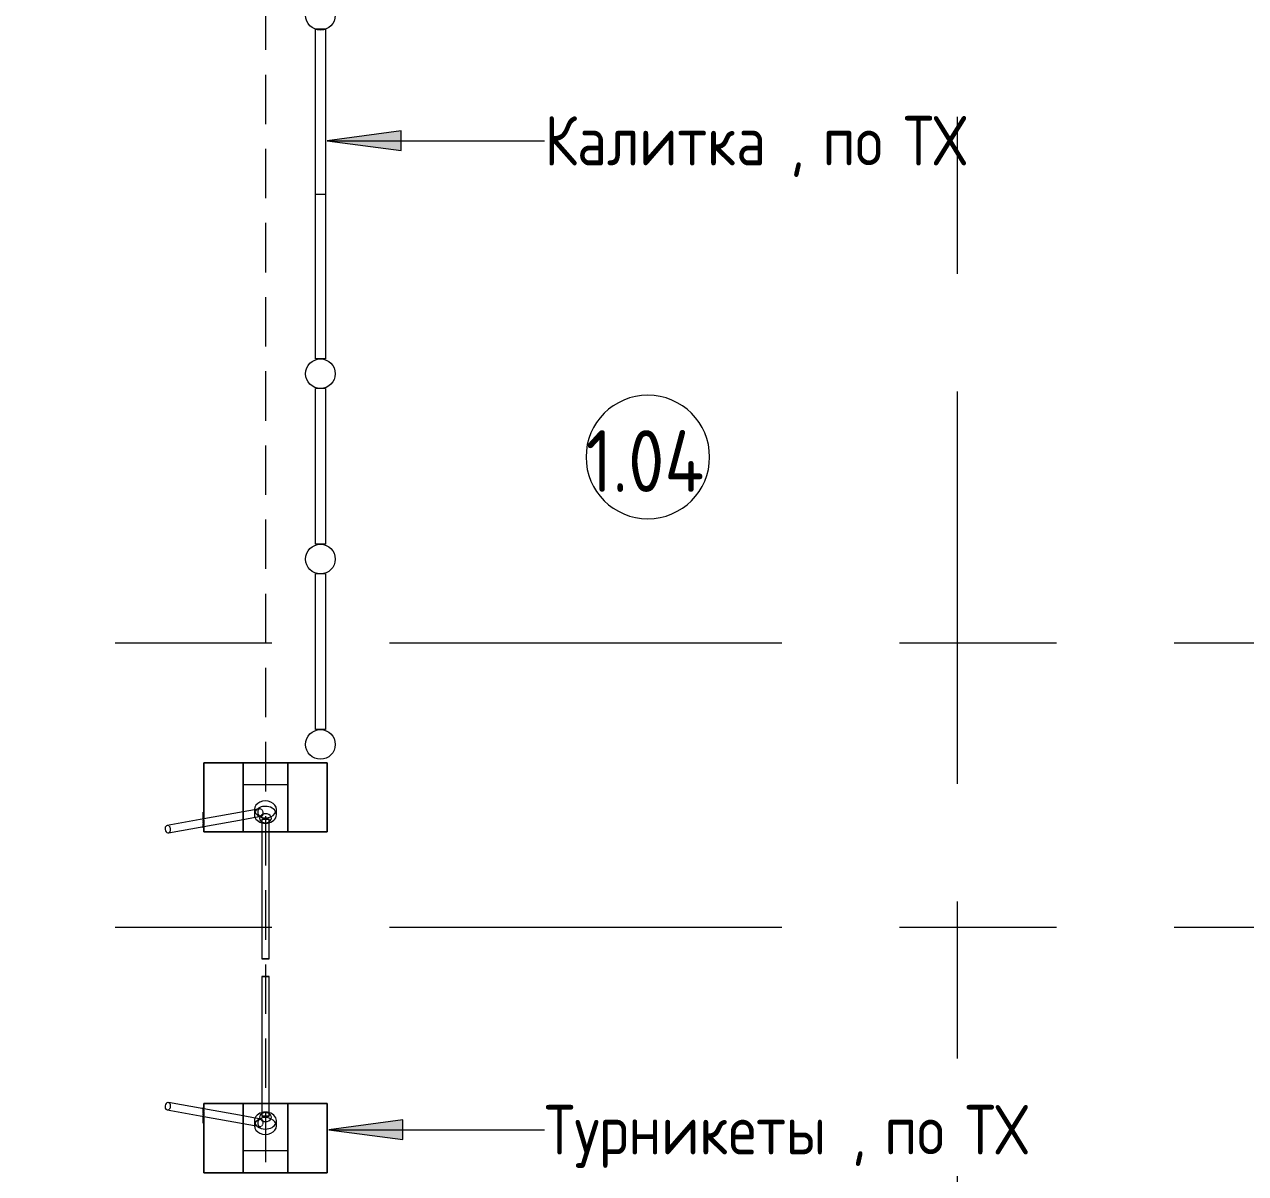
# Model space of a CAD drawing. Header units: millimetres. Extents: x -3724 to 231642, y -8553 to 29017.
# Drawn here: x 8735 to 13676, y 16003 to 20652 of the extents above; entities that cross this region are included whole.
import ezdxf

# ---------------------------------------------------------------- set-up
doc = ezdxf.new("R2010")
doc.units = ezdxf.units.MM
doc.linetypes.add('ADSK_Штрих_ш2 п1', pattern=[300, 200, -100])
doc.linetypes.add('Осевая', pattern=[3175, 635, -476.25, 1587.5, -476.25])
for name, color, linetype, lineweight in [('A-AREA-IDEN', 7, 'Continuous', 9), ('A-DETL', 7, 'Continuous', 9), ('A-DETL-1', 7, 'ADSK_Штрих_ш2 п1', 9), ('A-GENM', 7, 'Continuous', 9), ('I-WALL', 7, 'Continuous', 9), ('Оси-2', 7, 'Осевая', 9)]:
    doc.layers.add(name, color=color, linetype=linetype, lineweight=lineweight)
doc.layers.add('G-ANNO-TEXT-2', color=7, linetype='Continuous', lineweight=9, true_color=0x3c3c3c)
doc.layers.add('M-EQPM-1', color=7, linetype='Continuous', lineweight=9, true_color=0xb2b2b2)
doc.styles.add('GOST Common_1', font='GOST_Common.ttf', dxfattribs={"width": 0.9, "height": 250})
doc.styles.add('GOST Common_3', font='GOST_Common.ttf', dxfattribs={"width": 0.9, "height": 200})

# ---------------------------------------------------------------- blocks, each defined once
blk = doc.blocks.new('Gotschlich_Турникет-трипод_Тумбовый_Modul_Cross _R18 - Modul Cross 2-Arm-31992132-План расстановки мебели и оборудования 1 этажа в осях 1-12')
at = {"layer": 'A-GENM'}
for p, q in [((83.1, -250), (86.2, -250)), ((86.2, -250), (87.7, -250)), ((91.3, -250), (90.7, -250)), ((93, -250), (91.5, -250)), ((91.5, -250), (93, -250))]:
    blk.add_line(p, q, dxfattribs=at)
at = {"layer": 'M-EQPM-1'}
for p, q in [((-140, 250), (-140, 90)), ((-140, 90), (-140, 250)), ((-140, 250), (140, 250)), ((140, 250), (-140, 250)), ((140, 250), (140, 90)), ((140, 90), (140, 250)), ((-50.7, 90), (-140, 90)), ((-140, 90), (140, 90)), ((-140, 90), (-140, -90)), ((-140, 90), (-140, -90)), ((-140, -90), (-140, 90)), ((-140, 90), (-140, -90)), ((-140, 90), (140, 90)), ((-140, 90), (140, 90)), ((-140, -90), (-140, 90)), ((-140, 90), (-140, -90)), ((-140, 90), (140, 90)), ((-140, 90), (140, 90)), ((-140, 90), (140, 90)), ((-140, 90), (140, 90)), ((140, 90), (-50.7, 90)), ((-50.7, 90), (-50.7, -90)), ((140, -90), (140, 90)), ((140, -90), (140, 90)), ((140, 90), (140, -90)), ((140, -90), (140, 90)), ((140, 90), (140, -90)), ((70.8, 44.5), (49, 44.5)), ((94.8, 15), (88.7, 15)), ((140, 15), (94.8, 15)), ((653.7, 15), (140, 15)), ((47.1, -22.8), (50.9, -43.8)), ((49, -44.5), (70.8, -44.5)), ((51, -44.3), (59.1, -90)), ((80.4, -38.5), (76.7, -17.5)), ((80.9, -41), (80.5, -39.3)), ((89.6, -89.9), (80.9, -41)), ((88.7, -15), (94.8, -15)), ((94.8, -15), (140, -15)), ((140, -15), (653.7, -15)), ((140, -90), (-140, -90)), ((-140, -90), (-50.7, -90)), ((-140, -90), (140, -90)), ((140, -90), (-140, -90)), ((-140, -90), (140, -90)), ((140, -90), (-140, -90)), ((-140, -250), (-140, -90)), ((-140, -90), (-140, -250)), ((-140, -90), (59.2, -90)), ((-140, -90), (140, -90)), ((-50.7, -90), (140, -90)), ((59.1, -90), (87.7, -250)), ((60, -90), (61.5, -90)), ((61.8, -90), (64, -90)), ((64.5, -90), (67.3, -90)), ((67.8, -90), (71, -90)), ((71.6, -90), (74.9, -90)), ((75.6, -90), (78.8, -90)), ((79.4, -90), (82.4, -90)), ((83, -90), (85.4, -90)), ((85.9, -90), (87.7, -90)), ((118.2, -250), (89.6, -90)), ((89.6, -90), (140, -90)), ((140, -250), (140, -90)), ((140, -90), (140, -250)), ((-140, -250), (60.8, -250)), ((140, -250), (-140, -250)), ((62.5, -250), (60.8, -250)), ((60.8, -250), (63.6, -250)), ((60.8, -250), (60.8, -252)), ((60.8, -250), (62.5, -250)), ((63.6, -252), (60.8, -252)), ((60.8, -252), (62.5, -252)), ((62.5, -250), (62.5, -252)), ((64.9, -250), (63.6, -250)), ((63.6, -250), (65.8, -250)), ((65.8, -250), (63.6, -250)), ((63.6, -250), (65.8, -250)), ((63.6, -250), (63.6, -252)), ((65.8, -252), (63.6, -252)), ((63.6, -252), (65.8, -252)), ((65.8, -252), (63.6, -252)), ((63.6, -252), (64.9, -252)), ((65.8, -250), (63.9, -250)), ((63.9, -250), (65.6, -250)), ((63.9, -250), (63.9, -252)), ((65.6, -252), (63.9, -252)), ((63.9, -252), (65.8, -252)), ((65.7, -250), (64.5, -250)), ((64.5, -250), (65.8, -250)), ((64.5, -250), (64.5, -252)), ((64.5, -250), (65.8, -250)), ((65.8, -252), (64.5, -252)), ((64.5, -252), (65.7, -252)), ((65.6, -250), (64.9, -250)), ((64.9, -250), (64.9, -252)), ((64.9, -252), (65.6, -252)), ((65.6, -250), (65.7, -250)), ((66.4, -250), (65.6, -250)), ((65.7, -252), (65.6, -252)), ((65.6, -252), (66.4, -252)), ((65.7, -250), (67.2, -250)), ((65.7, -250), (65.7, -252)), ((67.2, -252), (65.7, -252)), ((67.2, -250), (65.8, -250)), ((67.2, -250), (65.8, -250)), ((65.8, -250), (67.2, -250)), ((65.8, -250), (67.2, -250)), ((67.2, -250), (65.8, -250)), ((65.8, -250), (78.2, -250)), ((65.8, -250), (65.8, -252)), ((65.8, -250), (67.2, -250)), ((67.2, -252), (65.8, -252)), ((65.8, -252), (67.2, -252)), ((65.8, -252), (67.2, -252)), ((78.2, -252), (65.8, -252)), ((65.8, -252), (67.2, -252)), ((67.2, -252), (65.8, -252)), ((78.2, -250), (66.4, -250)), ((66.4, -252), (78.2, -252)), ((68.9, -250), (67.2, -250)), ((67.2, -250), (78.2, -250)), ((73, -250), (67.2, -250)), ((67.2, -250), (73, -250)), ((67.2, -250), (67.2, -252)), ((67.2, -250), (73, -250)), ((73, -250), (67.2, -250)), ((67.2, -250), (73, -250)), ((73, -252), (67.2, -252)), ((67.2, -252), (73, -252)), ((78.2, -252), (67.2, -252)), ((67.2, -252), (68.9, -252)), ((67.2, -252), (73, -252)), ((73, -252), (67.2, -252)), ((69.5, -250), (68.9, -250)), ((68.9, -250), (68.9, -252)), ((68.9, -252), (69.5, -252)), ((70.9, -250), (69.5, -250)), ((69.5, -250), (69.5, -252)), ((69.5, -252), (70.9, -252)), ((78.2, -250), (70.9, -250)), ((70.9, -252), (78.2, -252)), ((75, -250), (73, -250)), ((73, -250), (75, -250)), ((73, -250), (74.2, -250)), ((75, -250), (73, -250)), ((73, -250), (73, -252)), ((73, -250), (75, -250)), ((75, -252), (73, -252)), ((73, -252), (75, -252)), ((73, -252), (75, -252)), ((74.2, -252), (73, -252)), ((74.2, -250), (75, -250)), ((75, -252), (74.2, -252)), ((77.5, -250), (75, -250)), ((75, -250), (77.5, -250)), ((75, -250), (78.2, -250)), ((76.7, -250), (75, -250)), ((75, -250), (75, -252)), ((75, -250), (77.5, -250)), ((77.5, -252), (75, -252)), ((75, -252), (77.5, -252)), ((75, -252), (76.7, -252)), ((78.2, -252), (75, -252)), ((78.1, -250), (76.7, -250)), ((76.7, -250), (76.7, -252)), ((76.7, -252), (78.1, -252)), ((77.5, -250), (78.3, -250)), ((77.5, -252), (77.5, -250)), ((78.3, -252), (77.5, -252)), ((78.6, -250), (77.9, -250)), ((77.9, -250), (77.9, -252)), ((77.9, -252), (78.6, -252)), ((80.3, -250), (78.2, -250)), ((78.2, -250), (80.3, -250)), ((78.2, -250), (79.3, -250)), ((78.2, -250), (80, -250)), ((80, -250), (78.2, -250)), ((78.2, -252), (78.2, -250)), ((78.2, -250), (80, -250)), ((80.3, -252), (78.2, -252)), ((78.2, -252), (80.3, -252)), ((78.2, -252), (80, -252)), ((80, -252), (78.2, -252)), ((79.3, -252), (78.2, -252)), ((78.3, -250), (79, -250)), ((79, -252), (78.3, -252)), ((80, -250), (78.6, -250)), ((78.6, -252), (80, -252)), ((79.3, -250), (79.3, -252)), ((80.3, -250), (80, -250)), ((80, -250), (80, -252)), ((80, -252), (80.3, -252)), ((80.3, -250), (83.1, -250)), ((83.1, -250), (80.3, -250)), ((80.3, -250), (80.3, -252)), ((80.3, -250), (80.3, -252)), ((80.3, -250), (83, -250)), ((80.3, -252), (83.1, -252)), ((83.1, -252), (80.3, -252)), ((81.4, -250), (81.4, -252)), ((83, -250), (83, -252)), ((86.2, -250), (83.1, -250)), ((83.1, -250), (86.2, -250)), ((83.1, -250), (83.1, -252)), ((83.1, -250), (87.7, -250)), ((86.2, -252), (83.1, -252)), ((83.1, -252), (86.2, -252)), ((86.2, -250), (87.7, -250)), ((86.2, -252), (86.2, -250)), ((88.1, -252), (86.2, -252)), ((86.9, -250), (86.3, -250)), ((86.3, -250), (86.3, -252)), ((86.3, -252), (86.9, -252)), ((86.9, -250), (86.9, -252)), ((88.3, -250), (87.5, -250)), ((87.5, -250), (87.5, -252)), ((87.5, -252), (88.3, -252)), ((87.7, -250), (114, -397.6)), ((89.2, -250), (88.3, -250)), ((88.3, -250), (88.3, -251.5)), ((88.3, -252), (89.2, -252)), ((90.1, -250), (89.2, -250)), ((89.2, -250), (89.2, -252)), ((89.2, -252), (90.1, -252)), ((90.1, -252), (90.1, -250)), ((91.3, -250), (90.7, -250)), ((90.7, -250), (90.7, -251.9)), ((90.7, -252), (91.3, -252)), ((91.3, -250), (91.3, -252)), ((91.5, -250), (93, -250)), ((93, -250), (91.5, -250)), ((91.5, -250), (91.5, -252)), ((91.5, -250), (93, -250)), ((91.8, -252), (93.4, -252)), ((93.4, -252), (91.8, -252)), ((93.7, -250), (93.7, -252)), ((96.4, -250), (94.4, -250)), ((94.4, -250), (96.4, -250)), ((94.6, -250), (94.6, -251.3)), ((94.6, -250), (96.4, -250)), ((96.7, -252), (94.7, -252)), ((94.7, -252), (96.7, -252)), ((96.9, -250), (96.9, -252)), ((97.1, -252), (97.1, -250)), ((97.1, -252), (102, -252)), ((98.3, -252), (97.1, -252)), ((97.9, -250), (99.1, -250)), ((101.8, -250), (97.9, -250)), ((97.9, -250), (101.8, -250)), ((99.1, -250), (99.9, -250)), ((99.1, -250), (99.1, -252)), ((99.9, -252), (99.1, -252)), ((99.9, -250), (99.9, -252)), ((100.1, -250), (101.8, -250)), ((102, -252), (100.5, -252)), ((102, -250), (105.3, -250)), ((102, -250), (105.3, -250)), ((105.3, -250), (102.1, -250)), ((102.1, -250), (102.1, -251.7)), ((102.1, -252), (104.5, -252)), ((104.5, -252), (102.1, -252)), ((105.3, -250), (105.3, -252)), ((105.7, -250), (106.9, -250)), ((106.9, -252), (106.9, -250)), ((106.9, -250), (106.9, -252)), ((106.9, -252), (109.8, -252)), ((109.8, -252), (106.9, -252)), ((107, -250), (107, -252)), ((107, -250), (107, -252)), ((109.8, -252), (107, -252)), ((107, -252), (109.8, -252)), ((108, -250), (109.5, -250)), ((109.5, -250), (108, -250)), ((109.5, -250), (108, -250)), ((108, -250), (109.5, -250)), ((108, -250), (109.5, -250)), ((110, -252), (110, -250)), ((110, -250), (110, -252)), ((110.1, -250), (110.1, -252)), ((110.1, -250), (110.1, -252)), ((110.1, -250), (111.5, -250)), ((111.8, -250), (111.8, -251.6)), ((111.9, -250), (111.9, -252)), ((114.9, -252), (111.9, -252)), ((111.9, -252), (114.9, -252)), ((114.9, -252), (111.9, -252)), ((111.9, -252), (114.9, -252)), ((114.5, -250), (112.7, -250)), ((112.7, -250), (114.5, -250)), ((114.5, -250), (112.7, -250)), ((112.7, -250), (114.5, -250)), ((112.7, -250), (114.5, -250)), ((117, -252), (115.7, -252)), ((116, -250), (116, -252)), ((117.8, -250), (117.8, -252)), ((117.8, -250), (117.8, -252)), ((117.9, -250), (120.1, -250)), ((119.8, -250), (117.9, -250)), ((117.9, -250), (119.8, -250)), ((143.6, -392.3), (118.2, -250)), ((118.3, -252), (119.8, -252)), ((120.1, -252), (118.3, -252)), ((119.8, -250), (119.8, -252)), ((120.1, -250), (123.8, -250)), ((123.8, -250), (120.1, -250)), ((120.1, -250), (123.8, -250)), ((120.1, -250), (120.1, -252)), ((120.1, -250), (123.8, -250)), ((123.8, -252), (120.1, -252)), ((120.1, -252), (123.8, -252)), ((123.8, -252), (120.1, -252)), ((123.8, -250), (120.2, -250)), ((120.2, -250), (120.2, -252)), ((120.2, -252), (123.8, -252)), ((123.8, -250), (123.8, -252)), ((123.8, -250), (123.8, -252)), ((123.8, -250), (140, -250))]:
    blk.add_line(p, q, dxfattribs=at)
for centre, major_axis, ratio, start_param, end_param in [((49, 0), (0, 44.5), 0.767231, 4.712389, 7.853982), ((49, 0), (0, 44.5), 0.767231, 1.570796, 4.712389), ((70.8, 0), (0, 44.5), 0.767231, 0.293709, 1.570796), ((70.8, 0), (0, 44.5), 0.767231, 1.570796, 2.094395), ((70.8, 0), (0, 44.5), 0.767231, 0, 0.261799), ((85, 0), (0, 23.8), 0.767231, 0.363973, 1.570796), ((85, 0), (0, 23.8), 0.767231, 1.570796, 2.028537), ((70.8, 0), (0, 44.5), 0.767231, 4.886662, 6.283185), ((85, 0), (0, 23.8), 0.767231, 5.969026, 6.597345), ((88.7, 0), (0, 15), 0.001848, 0, 0.523599), ((88.7, 0), (0, 15), 0.001848, 5.759587, 6.283185), ((88.7, 0), (0, 15), 0.001848, 0.618888, 1.047198), ((88.7, 0), (0, 15), 0.001848, 4.974188, 5.664048), ((88.7, 0), (0, 15), 0.001848, 1.047198, 1.308997), ((88.7, 0), (0, 15), 0.001848, 4.712389, 4.925612), ((88.7, 0), (0, 15), 0.001848, 1.359645, 1.570796), ((88.7, 0), (0, 15), 0.001848, 1.570796, 1.781948), ((88.7, 0), (0, 15), 0.001848, 4.499166, 4.712389), ((85, 0), (0, 23.8), 0.767231, 5.415366, 5.943804), ((85, 0), (0, 23.8), 0.767231, 5.220141, 5.294693), ((85, 0), (0, 23.8), 0.767231, 5.049822, 5.16316), ((85, 0), (0, 23.8), 0.767231, 4.887057, 5.046168), ((85, 0), (0, 23.8), 0.767231, 4.712389, 4.882857), ((70.8, 0), (0, 44.5), 0.767231, 4.803749, 4.886662), ((70.8, 0), (0, 44.5), 0.767231, 4.712389, 4.801245), ((653.7, 0), (0, 15), 0.001848, 0, 1.308972), ((653.7, 0), (0, 15), 0.001848, 4.712389, 6.283185), ((653.7, 0), (0, 15), 0.001848, 1.308997, 1.570771), ((653.7, 0), (0, 15), 0.001848, 1.570796, 1.832571), ((653.7, 0), (0, 15), 0.001848, 3.141593, 4.712389), ((70.8, 0), (0, 44.5), 0.767231, 2.094395, 2.379658), ((61.9, -20.2), (14.8, 2.6), 0.738826, 2.495769, 3.481754), ((61.9, -20.2), (14.8, 2.6), 0.738826, 3.527851, 3.743553), ((70.8, 0), (0, 44.5), 0.767231, 2.457546, 2.553981), ((61.9, -20.2), (14.8, 2.6), 0.738826, 1.998927, 2.434556), ((61.9, -20.2), (14.8, 2.6), 0.738826, 3.743553, 5.998487), ((70.8, 0), (0, 44.5), 0.767231, 2.556109, 2.665882), ((61.9, -20.2), (14.8, 2.6), 0.738826, 0.601961, 1.910957), ((70.8, 0), (0, 44.5), 0.767231, 2.667963, 2.774392), ((70.8, 0), (0, 44.5), 0.767231, 2.879793, 3.141593), ((85, 0), (0, 23.8), 0.767231, 2.040343, 2.425584), ((70.8, 0), (0, 44.5), 0.767231, 3.141593, 4.535895), ((61.9, -20.2), (14.8, 2.6), 0.738826, 6.099748, 6.885146), ((85, 0), (0, 23.8), 0.767231, 2.485163, 2.61273), ((85, 0), (0, 23.8), 0.767231, 2.827433, 3.455752), ((88.7, 0), (0, 15), 0.001848, 1.832596, 2.094395), ((88.7, 0), (0, 15), 0.001848, 3.76073, 4.45059), ((88.7, 0), (0, 15), 0.001848, 2.094395, 2.522705), ((88.7, 0), (0, 15), 0.001848, 2.617994, 3.141593), ((88.7, 0), (0, 15), 0.001848, 3.141593, 3.665191), ((85, 0), (0, 23.8), 0.767231, 3.480974, 4.008753), ((85, 0), (0, 23.8), 0.767231, 4.127937, 4.204636), ((85, 0), (0, 23.8), 0.767231, 4.261618, 4.371827), ((85, 0), (0, 23.8), 0.767231, 4.374955, 4.533819), ((85, 0), (0, 23.8), 0.767231, 4.537721, 4.707905), ((70.8, 0), (0, 44.5), 0.767231, 4.535895, 4.618702), ((70.8, 0), (0, 44.5), 0.767231, 4.621029, 4.709763), ((653.7, 0), (0, 15), 0.001848, 1.832596, 3.141593), ((128.8, -395), (14.8, 2.6), 0.738826, 2.826721, 3.106763), ((128.8, -395), (14.8, 2.6), 0.738826, 2.552253, 2.819429), ((128.8, -395), (14.8, 2.6), 0.738826, 2.285183, 2.434556), ((128.8, -395), (14.8, 2.6), 0.738826, 3.743553, 6.361547), ((128.8, -395), (14.8, 2.6), 0.738826, 2.020162, 2.172757), ((128.8, -395), (14.8, 2.6), 0.738826, 1.755914, 1.910957), ((128.8, -395), (14.8, 2.6), 0.738826, 1.49193, 1.740651), ((128.8, -395), (14.8, 2.6), 0.738826, 1.227883, 1.477138), ((128.8, -395), (14.8, 2.6), 0.738826, 0.963408, 1.214559), ((128.8, -395), (14.8, 2.6), 0.738826, 0.697805, 0.952437), ((128.8, -395), (14.8, 2.6), 0.738826, 0.428977, 0.601961), ((128.8, -395), (14.8, 2.6), 0.738826, 0.144542, 0.340161), ((128.8, -395), (14.8, 2.6), 0.738826, 3.141593, 3.743553)]:
    blk.add_ellipse(centre, major_axis=major_axis, ratio=ratio, start_param=start_param, end_param=end_param, dxfattribs=at)
blk = doc.blocks.new('Gotschlich_Турникет-трипод_Тумбовый_Modul_Cross _R18 - Modul Cross 2-Arm-31997083-План расстановки мебели и оборудования 1 этажа в осях 1-12')
at = {"layer": 'A-GENM'}
for p, q in [((83.1, 250), (86.2, 250)), ((86.2, 250), (87.7, 250)), ((91.3, 250), (90.7, 250)), ((93, 250), (91.5, 250)), ((91.5, 250), (93, 250))]:
    blk.add_line(p, q, dxfattribs=at)
at = {"layer": 'M-EQPM-1'}
for p, q in [((114, 397.6), (87.7, 250)), ((118.2, 250), (143.6, 392.3)), ((-140, 250), (-140, 90)), ((-140, 90), (-140, 250)), ((60.8, 250), (-140, 250)), ((-140, 250), (140, 250)), ((87.7, 250), (59.1, 90)), ((62.5, 252), (60.8, 252)), ((60.8, 252), (63.6, 252)), ((60.8, 252), (60.8, 250)), ((63.6, 250), (60.8, 250)), ((60.8, 250), (62.5, 250)), ((62.5, 250), (60.8, 250)), ((63.6, 252), (62.5, 252)), ((62.5, 252), (63.6, 252)), ((62.5, 252), (62.5, 250)), ((63.6, 250), (62.5, 250)), ((62.5, 250), (63.6, 250)), ((64.9, 252), (63.6, 252)), ((63.6, 252), (65.8, 252)), ((65.8, 252), (63.6, 252)), ((63.6, 252), (63.6, 252)), ((63.6, 252), (65.8, 252)), ((63.6, 252), (63.6, 250)), ((65.8, 250), (63.6, 250)), ((63.6, 250), (63.6, 250)), ((63.6, 250), (65.8, 250)), ((65.8, 250), (63.6, 250)), ((63.6, 250), (64.9, 250)), ((65.8, 252), (63.9, 252)), ((63.9, 252), (65.6, 252)), ((63.9, 252), (63.9, 250)), ((65.6, 250), (63.9, 250)), ((63.9, 250), (65.8, 250)), ((65.7, 252), (64.5, 252)), ((64.5, 252), (65.8, 252)), ((64.5, 252), (64.5, 250)), ((65.8, 250), (64.5, 250)), ((64.5, 250), (65.7, 250)), ((65.8, 250), (64.5, 250)), ((65.6, 252), (64.9, 252)), ((64.9, 252), (64.9, 250)), ((64.9, 250), (65.6, 250)), ((65.6, 252), (65.7, 252)), ((66.4, 252), (65.6, 252)), ((65.7, 250), (65.6, 250)), ((65.6, 250), (66.4, 250)), ((65.7, 252), (66.3, 252)), ((65.7, 252), (65.7, 250)), ((67.2, 250), (65.7, 250)), ((67.2, 252), (65.8, 252)), ((67.2, 252), (65.8, 252)), ((65.8, 252), (67.2, 252)), ((65.8, 252), (67.2, 252)), ((67.2, 252), (65.8, 252)), ((65.8, 252), (78.2, 252)), ((65.8, 252), (65.8, 250)), ((67.2, 250), (65.8, 250)), ((65.8, 250), (67.2, 250)), ((65.8, 250), (67.2, 250)), ((78.2, 250), (65.8, 250)), ((65.8, 250), (67.2, 250)), ((67.2, 250), (65.8, 250)), ((67.2, 250), (65.8, 250)), ((66.3, 252), (67.2, 252)), ((78.2, 252), (66.4, 252)), ((66.4, 250), (78.2, 250)), ((68.9, 252), (67.2, 252)), ((67.2, 252), (78.2, 252)), ((73, 252), (67.2, 252)), ((67.2, 252), (73, 252)), ((67.2, 252), (67.2, 250)), ((67.2, 252), (73, 252)), ((73, 252), (67.2, 252)), ((73, 250), (67.2, 250)), ((67.2, 250), (73, 250)), ((78.2, 250), (67.2, 250)), ((67.2, 250), (68.9, 250)), ((67.2, 250), (73, 250)), ((73, 250), (67.2, 250)), ((73, 250), (67.2, 250)), ((69.5, 252), (68.9, 252)), ((68.9, 252), (68.9, 250)), ((68.9, 250), (69.5, 250)), ((70.9, 252), (69.5, 252)), ((69.5, 252), (69.5, 250)), ((69.5, 250), (70.9, 250)), ((78.2, 252), (70.9, 252)), ((70.9, 250), (78.2, 250)), ((75, 252), (73, 252)), ((73, 252), (75, 252)), ((73, 252), (74.2, 252)), ((75, 252), (73, 252)), ((73, 252), (73, 250)), ((75, 250), (73, 250)), ((73, 250), (75, 250)), ((73, 250), (75, 250)), ((74.2, 250), (73, 250)), ((75, 250), (73, 250)), ((74.2, 252), (75, 252)), ((75, 250), (74.2, 250)), ((77.5, 252), (75, 252)), ((75, 252), (77.5, 252)), ((75, 252), (78.2, 252)), ((76.7, 252), (75, 252)), ((75, 252), (75, 250)), ((77.5, 250), (75, 250)), ((75, 250), (77.5, 250)), ((75, 250), (76.7, 250)), ((78.2, 250), (75, 250)), ((77.5, 250), (75, 250)), ((78.1, 252), (76.7, 252)), ((76.7, 252), (76.7, 250)), ((76.7, 250), (78.1, 250)), ((77.5, 252), (78.3, 252)), ((77.5, 250), (77.5, 252)), ((78.3, 250), (77.5, 250)), ((78.6, 252), (77.9, 252)), ((77.9, 252), (77.9, 250)), ((77.9, 250), (78.6, 250)), ((80.3, 252), (78.2, 252)), ((78.2, 252), (80.3, 252)), ((78.2, 252), (79.3, 252)), ((78.2, 252), (80, 252)), ((80, 252), (78.2, 252)), ((78.2, 250), (78.2, 252)), ((80.3, 250), (78.2, 250)), ((78.2, 250), (80.3, 250)), ((78.2, 250), (80, 250)), ((80, 250), (78.2, 250)), ((79.3, 250), (78.2, 250)), ((80, 250), (78.2, 250)), ((78.3, 252), (79, 252)), ((79, 250), (78.3, 250)), ((80, 252), (78.6, 252)), ((78.6, 250), (80, 250)), ((79.3, 252), (79.3, 250)), ((80.3, 252), (80, 252)), ((80, 252), (80, 250)), ((80, 250), (80.3, 250)), ((80.3, 252), (83.1, 252)), ((83.1, 252), (80.3, 252)), ((80.3, 252), (80.3, 250)), ((80.3, 252), (80.3, 250)), ((80.3, 250), (83.1, 250)), ((83.1, 250), (80.3, 250)), ((83, 250), (80.3, 250)), ((81.4, 252), (81.4, 250)), ((83, 252), (83, 250)), ((86.2, 252), (83.1, 252)), ((83.1, 252), (86.2, 252)), ((83.1, 252), (83.1, 250)), ((86.2, 250), (83.1, 250)), ((83.1, 250), (86.2, 250)), ((87.7, 250), (83.1, 250)), ((86.2, 252), (88.1, 252)), ((86.2, 250), (86.2, 252)), ((87.7, 250), (86.2, 250)), ((86.9, 252), (86.3, 252)), ((86.3, 252), (86.3, 250)), ((86.3, 250), (86.9, 250)), ((86.9, 252), (86.9, 250)), ((88.3, 252), (87.5, 252)), ((87.5, 252), (87.5, 250)), ((87.5, 250), (88.3, 250)), ((89.2, 252), (88.3, 252)), ((88.3, 251.5), (88.3, 250)), ((88.3, 250), (89.2, 250)), ((90.1, 252), (89.2, 252)), ((89.2, 252), (89.2, 250)), ((89.2, 250), (90.1, 250)), ((89.6, 90), (118.2, 250)), ((90.1, 250), (90.1, 252)), ((91.3, 252), (90.7, 252)), ((90.7, 251.9), (90.7, 250)), ((90.7, 250), (91.3, 250)), ((91.3, 252), (91.3, 250)), ((91.5, 252), (91.5, 250)), ((91.5, 250), (93, 250)), ((93, 250), (91.5, 250)), ((93, 250), (91.5, 250)), ((91.8, 252), (93.4, 252)), ((93.4, 252), (91.8, 252)), ((93.7, 252), (93.7, 250)), ((96.4, 250), (94.4, 250)), ((94.4, 250), (96.4, 250)), ((94.6, 251.3), (94.6, 250)), ((96.4, 250), (94.6, 250)), ((96.7, 252), (94.7, 252)), ((94.7, 252), (96.7, 252)), ((96.9, 252), (96.9, 250)), ((97.1, 252), (98.3, 252)), ((102, 252), (97.1, 252)), ((97.1, 250), (97.1, 252)), ((97.9, 250), (101.8, 250)), ((99.1, 250), (97.9, 250)), ((101.8, 250), (97.9, 250)), ((99.1, 252), (99.9, 252)), ((99.1, 252), (99.1, 250)), ((99.9, 250), (99.1, 250)), ((99.9, 252), (99.9, 250)), ((101.8, 250), (100.1, 250)), ((100.5, 252), (102, 252)), ((105.3, 250), (102, 250)), ((105.3, 250), (102, 250)), ((102.1, 252), (104.5, 252)), ((104.5, 252), (102.1, 252)), ((102.1, 251.7), (102.1, 250)), ((102.1, 250), (105.3, 250)), ((105.3, 252), (105.3, 250)), ((106.9, 250), (105.7, 250)), ((106.9, 252), (109.8, 252)), ((109.8, 252), (106.9, 252)), ((106.9, 250), (106.9, 252)), ((106.9, 252), (106.9, 250)), ((109.8, 252), (107, 252)), ((107, 252), (109.8, 252)), ((107, 252), (107, 250)), ((107, 252), (107, 250)), ((108, 250), (109.5, 250)), ((109.5, 250), (108, 250)), ((109.5, 250), (108, 250)), ((108, 250), (109.5, 250)), ((109.5, 250), (108, 250)), ((110, 250), (110, 252)), ((110, 252), (110, 250)), ((110.1, 252), (110.1, 250)), ((110.1, 252), (110.1, 250)), ((111.5, 250), (110.1, 250)), ((111.8, 251.6), (111.8, 250)), ((114.9, 252), (111.9, 252)), ((111.9, 252), (114.9, 252)), ((114.9, 252), (111.9, 252)), ((111.9, 252), (114.9, 252)), ((111.9, 252), (111.9, 250)), ((114.5, 250), (112.7, 250)), ((112.7, 250), (114.5, 250)), ((114.5, 250), (112.7, 250)), ((112.7, 250), (114.5, 250)), ((114.5, 250), (112.7, 250)), ((115.7, 252), (117, 252)), ((116, 252), (116, 250)), ((117.8, 252), (117.8, 250)), ((117.8, 252), (117.8, 250)), ((117.9, 250), (119.8, 250)), ((120.1, 250), (117.9, 250)), ((119.8, 250), (117.9, 250)), ((118.3, 252), (120.1, 252)), ((119.8, 252), (118.3, 252)), ((119.8, 252), (119.8, 250)), ((120.1, 252), (123.8, 252)), ((123.8, 252), (120.1, 252)), ((120.1, 252), (123.8, 252)), ((120.1, 252), (120.1, 250)), ((123.8, 250), (120.1, 250)), ((120.1, 250), (123.8, 250)), ((123.8, 250), (120.1, 250)), ((123.8, 250), (120.1, 250)), ((123.8, 252), (120.2, 252)), ((120.2, 252), (120.2, 250)), ((120.2, 250), (123.8, 250)), ((123.8, 252), (123.8, 250)), ((123.8, 252), (123.8, 250)), ((140, 250), (123.8, 250)), ((140, 250), (140, 90)), ((140, 90), (140, 250)), ((-50.7, 90), (-140, 90)), ((-140, 90), (140, 90)), ((-140, 90), (-140, -90)), ((-140, 90), (-140, -90)), ((-140, 90), (-140, -90)), ((-140, -90), (-140, 90)), ((140, 90), (-140, 90)), ((-140, 90), (140, 90)), ((-140, 90), (-140, -90)), ((-140, -90), (-140, 90)), ((140, 90), (-140, 90)), ((-140, 90), (140, 90)), ((59.2, 90), (-140, 90)), ((140, 90), (-140, 90)), ((140, 90), (-50.7, 90)), ((-50.7, 90), (-50.7, -90)), ((59.1, 90), (51, 44.3)), ((61.5, 90), (60, 90)), ((63.6, 90), (61.8, 90)), ((67.3, 90), (64.5, 90)), ((71, 90), (67.8, 90)), ((74.9, 90), (71.6, 90)), ((78.8, 90), (75.6, 90)), ((82.4, 90), (79.4, 90)), ((80.9, 41), (89.6, 90)), ((85.4, 90), (83, 90)), ((87.7, 90), (85.9, 90)), ((140, 90), (89.1, 90)), ((140, -90), (140, 90)), ((140, 90), (140, -90)), ((140, -90), (140, 90)), ((140, 90), (140, -90)), ((140, -90), (140, 90)), ((50.9, 43.8), (47.1, 22.8)), ((70.8, 44.5), (49, 44.5)), ((76.7, 17.5), (80.4, 38.5)), ((80.5, 39.3), (80.9, 41)), ((94.8, 15), (88.7, 15)), ((140, 15), (94.8, 15)), ((653.7, 15), (140, 15)), ((49, -44.5), (70.8, -44.5)), ((88.7, -15), (94.8, -15)), ((94.8, -15), (140, -15)), ((140, -15), (653.7, -15)), ((140, -90), (-140, -90)), ((-140, -90), (-50.7, -90)), ((140, -90), (-140, -90)), ((140, -90), (-140, -90)), ((140, -90), (-140, -90)), ((140, -90), (-140, -90)), ((-140, -250), (-140, -90)), ((-140, -90), (-140, -250)), ((140, -90), (-140, -90)), ((140, -90), (-140, -90)), ((-50.7, -90), (140, -90)), ((140, -250), (140, -90)), ((140, -90), (140, -250)), ((140, -250), (-140, -250)), ((-140, -250), (140, -250))]:
    blk.add_line(p, q, dxfattribs=at)
for centre, major_axis, ratio, start_param, end_param in [((128.8, 395), (-14.8, 2.6), 0.738826, 0.03483, 0.314871), ((128.8, 395), (-14.8, 2.6), 0.738826, 5.681225, 6.283185), ((128.8, 395), (-14.8, 2.6), 0.738826, 3.063231, 5.681225), ((128.8, 395), (-14.8, 2.6), 0.738826, 0.322164, 0.58934), ((128.8, 395), (-14.8, 2.6), 0.738826, 0.707036, 0.85641), ((128.8, 395), (-14.8, 2.6), 0.738826, 0.968836, 1.121431), ((128.8, 395), (-14.8, 2.6), 0.738826, 1.230635, 1.385679), ((128.8, 395), (-14.8, 2.6), 0.738826, 1.400942, 1.649663), ((128.8, 395), (-14.8, 2.6), 0.738826, 1.664455, 1.913709), ((128.8, 395), (-14.8, 2.6), 0.738826, 1.927034, 2.178185), ((128.8, 395), (-14.8, 2.6), 0.738826, 2.189156, 2.443788), ((128.8, 395), (-14.8, 2.6), 0.738826, 2.539632, 2.712616), ((128.8, 395), (-14.8, 2.6), 0.738826, 2.801431, 2.997051), ((49, 0), (0, 44.5), 0.767231, 4.712389, 7.853982), ((70.8, 0), (0, 44.5), 0.767231, 0.761935, 1.570796), ((61.9, 20.2), (-14.8, 2.6), 0.738826, 5.943024, 6.929009), ((61.9, 20.2), (-14.8, 2.6), 0.738826, 5.681225, 5.896927), ((70.8, 0), (0, 44.5), 0.767231, 0.587612, 0.684046), ((61.9, 20.2), (-14.8, 2.6), 0.738826, 0.707036, 1.142666), ((61.9, 20.2), (-14.8, 2.6), 0.738826, 4.782091, 5.681225), ((70.8, 0), (0, 44.5), 0.767231, 0.475711, 0.585484), ((61.9, 20.2), (-14.8, 2.6), 0.738826, 1.230635, 2.539632), ((70.8, 0), (0, 44.5), 0.767231, 0.367201, 0.47363), ((70.8, 0), (0, 44.5), 0.767231, 0, 0.261799), ((61.9, 20.2), (-14.8, 2.6), 0.738826, 4.372228, 4.728184), ((85, 0), (0, 23.8), 0.767231, 1.113056, 1.570796), ((61.9, 20.2), (-14.8, 2.6), 0.738826, 3.426291, 4.372228), ((85, 0), (0, 23.8), 0.767231, 0.716008, 1.10125), ((70.8, 0), (0, 44.5), 0.767231, 4.888883, 6.283185), ((61.9, 20.2), (-14.8, 2.6), 0.738826, 2.539632, 3.32503), ((85, 0), (0, 23.8), 0.767231, 0.528862, 0.65643), ((85, 0), (0, 23.8), 0.767231, 5.969026, 6.597345), ((88.7, 0), (0, 15), 0.001848, 0, 0.523599), ((88.7, 0), (0, 15), 0.001848, 5.759587, 6.283185), ((88.7, 0), (0, 15), 0.001848, 0.618888, 1.047198), ((88.7, 0), (0, 15), 0.001848, 4.974188, 5.664048), ((88.7, 0), (0, 15), 0.001848, 1.047198, 1.308997), ((88.7, 0), (0, 15), 0.001848, 4.712389, 4.925612), ((88.7, 0), (0, 15), 0.001848, 1.359645, 1.570796), ((85, 0), (0, 23.8), 0.767231, 5.416024, 5.943804), ((85, 0), (0, 23.8), 0.767231, 5.220141, 5.296841), ((85, 0), (0, 23.8), 0.767231, 5.052951, 5.16316), ((85, 0), (0, 23.8), 0.767231, 4.890959, 5.049822), ((85, 0), (0, 23.8), 0.767231, 4.716873, 4.887057), ((70.8, 0), (0, 44.5), 0.767231, 4.806076, 4.888883), ((70.8, 0), (0, 44.5), 0.767231, 4.715015, 4.803749), ((653.7, 0), (0, 15), 0.001848, 0, 1.308997), ((653.7, 0), (0, 15), 0.001848, 4.712389, 6.283185), ((653.7, 0), (0, 15), 0.001848, 1.309022, 1.570796), ((49, 0), (0, 44.5), 0.767231, 1.570796, 4.712389), ((70.8, 0), (0, 44.5), 0.767231, 1.570796, 2.847883), ((70.8, 0), (0, 44.5), 0.767231, 2.879793, 3.141593), ((85, 0), (0, 23.8), 0.767231, 1.570796, 2.77762), ((70.8, 0), (0, 44.5), 0.767231, 3.141593, 4.538116), ((85, 0), (0, 23.8), 0.767231, 2.827433, 3.455752), ((88.7, 0), (0, 15), 0.001848, 1.570796, 1.781948), ((88.7, 0), (0, 15), 0.001848, 4.499166, 4.712389), ((88.7, 0), (0, 15), 0.001848, 1.832596, 2.094395), ((88.7, 0), (0, 15), 0.001848, 3.76073, 4.45059), ((88.7, 0), (0, 15), 0.001848, 2.094395, 2.522705), ((88.7, 0), (0, 15), 0.001848, 2.617994, 3.141593), ((88.7, 0), (0, 15), 0.001848, 3.141593, 3.665191), ((85, 0), (0, 23.8), 0.767231, 3.480974, 4.009412), ((85, 0), (0, 23.8), 0.767231, 4.130085, 4.204636), ((85, 0), (0, 23.8), 0.767231, 4.261618, 4.374955), ((85, 0), (0, 23.8), 0.767231, 4.37861, 4.537721), ((85, 0), (0, 23.8), 0.767231, 4.541921, 4.712389), ((70.8, 0), (0, 44.5), 0.767231, 4.538116, 4.621029), ((70.8, 0), (0, 44.5), 0.767231, 4.623533, 4.712389), ((653.7, 0), (0, 15), 0.001848, 1.570822, 1.832596), ((653.7, 0), (0, 15), 0.001848, 3.141593, 4.712389), ((653.7, 0), (0, 15), 0.001848, 1.832621, 3.141593)]:
    blk.add_ellipse(centre, major_axis=major_axis, ratio=ratio, start_param=start_param, end_param=end_param, dxfattribs=at)
blk = doc.blocks.new('Марка_Помещения - Номер-25198446-План расстановки мебели и оборудования 1 этажа в осях 1-12')
at = {"layer": 'A-AREA-IDEN'}
for start, end in [(360, 180), (180, 360)]:
    blk.add_arc((0, 0), 2.5, start, end, dxfattribs=at)

msp = doc.modelspace()

# ---------------------------------------------------------------- hatches: boundary and pattern name
at = {"layer": 'G-ANNO-TEXT-2'}
for points in [[(9959.5, 20181.9), (10259.5, 20142.4), (10259.5, 20221.4)], [(9965.9, 16180.2), (10265.9, 16140.7), (10265.9, 16219.7)]]:
    msp.add_hatch(color=256, dxfattribs=at).paths.add_polyline_path(points)

# ---------------------------------------------------------------- linework, layer by layer
at = {"layer": 'A-DETL'}
for centre in [(9932.6, 20689.2), (9932.6, 19239.2), (9932.6, 18489.2), (9932.6, 17739.2)]:
    msp.add_circle(centre, 60, dxfattribs=at)
at = {"layer": 'A-DETL-1'}
for p, q in [((9710, 20749), (9710, 14579)), ((9912.6, 19965.9), (9952.6, 19965.9))]:
    msp.add_line(p, q, dxfattribs=at)
at = {"layer": 'G-ANNO-TEXT-2'}
for p, q in [((10259.5, 20221.4), (9959.5, 20181.9)), ((10259.5, 20142.4), (10259.5, 20221.4)), ((9959.5, 20181.9), (10259.5, 20142.4)), ((9959.5, 20181.9), (10839.4, 20181.9)), ((10265.9, 16219.7), (9965.9, 16180.2)), ((10265.9, 16140.7), (10265.9, 16219.7)), ((9965.9, 16180.2), (10265.9, 16140.7)), ((9965.9, 16180.2), (10839.4, 16180.2))]:
    msp.add_line(p, q, dxfattribs=at)
at = {"layer": 'I-WALL'}
for p, q in [((9912.6, 19299.2), (9912.6, 20632.7)), ((9952.6, 20632.7), (9912.6, 20632.7)), ((9952.6, 20632.7), (9952.6, 19299.2)), ((9952.6, 19299.2), (9912.6, 19299.2)), ((9912.6, 18549.2), (9912.6, 19179.2)), ((9952.6, 19179.2), (9912.6, 19179.2)), ((9952.6, 19179.2), (9952.6, 18549.2)), ((9952.6, 18549.2), (9912.6, 18549.2)), ((9912.6, 17799.2), (9912.6, 18429.2)), ((9952.6, 18429.2), (9912.6, 18429.2)), ((9952.6, 18429.2), (9952.6, 17799.2)), ((9952.6, 17799.2), (9912.6, 17799.2))]:
    msp.add_line(p, q, dxfattribs=at)
at = {"layer": 'Оси-2'}
for p, q in [((12510, 593.7), (12510, 24898.1)), ((-423.7, 18150), (35770, 18150)), ((-423.7, 17000), (35770, 17000))]:
    msp.add_line(p, q, dxfattribs=at)

# ---------------------------------------------------------------- block references
at = {"layer": 'A-AREA-IDEN', "xscale": 99.99999999999993, "yscale": 99.99999999999993, "zscale": 99.99999999999993}
msp.add_blockref('Марка_Помещения - Номер-25198446-План расстановки мебели и оборудования 1 этажа в осях 1-12', (11257.5, 18902.1), dxfattribs=at)
at = {"layer": 'M-EQPM-1'}
for name, p, rotation in [('Gotschlich_Турникет-трипод_Тумбовый_Modul_Cross _R18 - Modul Cross 2-Arm-31992132-План расстановки мебели и оборудования 1 этажа в осях 1-12', (9710, 17525.2), 269.9999999999999), ('Gotschlich_Турникет-трипод_Тумбовый_Modul_Cross _R18 - Modul Cross 2-Arm-31997083-План расстановки мебели и оборудования 1 этажа в осях 1-12', (9710, 16146.2), 89.99999999999973)]:
    msp.add_blockref(name, p, dxfattribs=dict(at, rotation=rotation))

# ---------------------------------------------------------------- texts
at = {"layer": 'A-AREA-IDEN', "insert": (11006.7, 19010.7), "char_height": 250, "width": 627.721, "attachment_point": 1, "style": 'GOST Common_1'}
msp.add_mtext('1.04', dxfattribs=at)
at = {"layer": 'G-ANNO-TEXT-2', "char_height": 200, "attachment_point": 1, "style": 'GOST Common_3'}
for s, insert, width in [('Калитка', (10839.4, 20281.9), 1204.936), ('\\fGOST Common|b0|i0|c204|p34|;\\W.9; ', (12226.5, 20281.9), 79.367), ('ТХ', (12292, 20281.9), 382.405), ('по', (11964.5, 20281.9), 317.468), (', ', (11833.6, 20281.9), 158.734), ('Турникеты', (10839.4, 16280.2), 1507.974), ('\\fGOST Common|b0|i0|c204|p34|;\\W.9; ', (12476.5, 16280.2), 79.367), ('ТХ', (12542, 16280.2), 382.405), ('по', (12214.6, 16280.2), 317.468), (', ', (12083.6, 16280.2), 158.734)]:
    msp.add_mtext(s, dxfattribs=dict(at, insert=insert, width=width))

doc.saveas('drawing.dxf')
